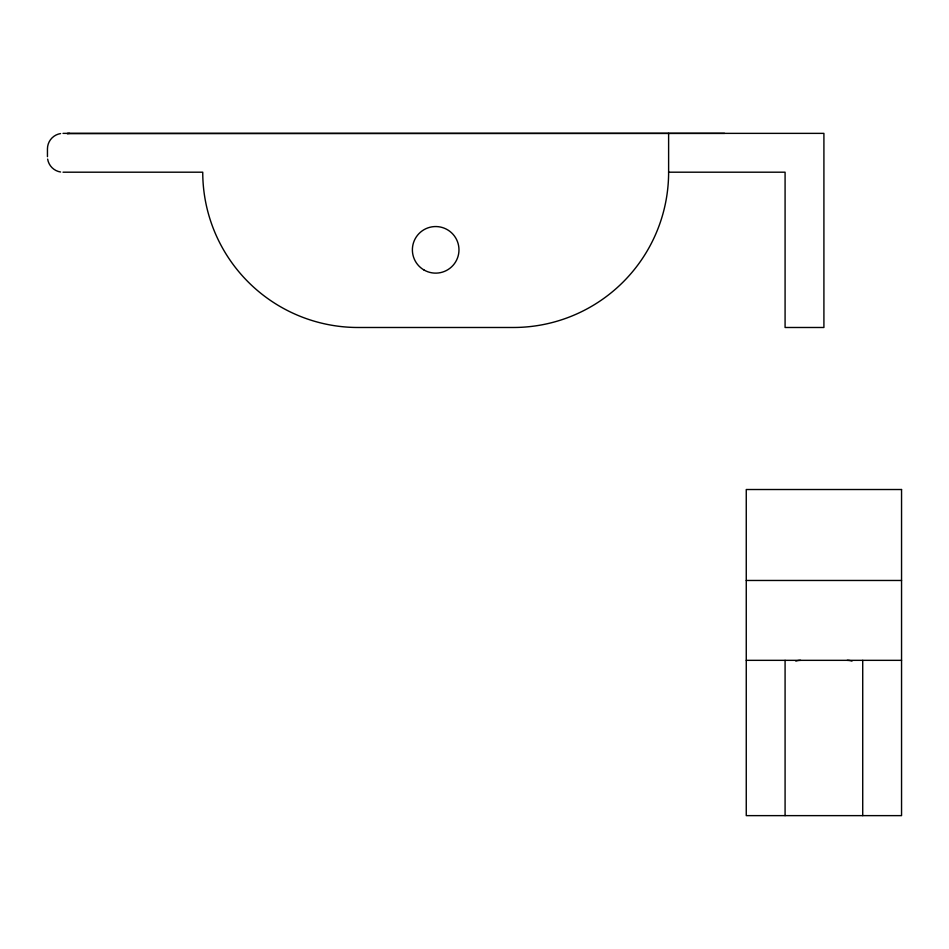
<?xml version="1.0" encoding="UTF-8"?>
<svg xmlns="http://www.w3.org/2000/svg" width="949" height="949" viewBox="0 0 949 949"><rect width="100%" height="100%" fill="white"/><g stroke="black" fill="none" stroke-linecap="round" stroke-linejoin="round"><path stroke-width="1.42" d="M724.585 133.37L67.106 133.572L69.526 133.37M63.014 133.37L823.91 133.37L823.91 327.488L785.084 327.488L785.084 172.196L668.618 172.196A155.292 155.292 0 0 1 513.326 327.488L358.034 327.488A155.292 155.292 0 0 1 202.742 172.196L63.014 172.196M746.258 580.468L901.55 580.468M746.258 660.338L901.55 660.338M862.724 660.338L862.724 815.63M785.084 660.338L785.084 815.63M668.618 133.37L668.618 172.196M47.45 156.668L47.45 148.898A15.54 15.54 0 0 1 60.582 133.572M60.582 172.006A15.54 15.54 0 0 1 47.64 159.1M847.196 660.338A15.528 15.528 0 0 1 852 661.097M795.808 661.097A15.528 15.528 0 0 1 800.612 660.338M901.55 489.518L746.258 489.518L746.258 815.63L901.55 815.63L901.55 489.518M424.025 270.014A23.298 23.298 0 0 0 458.972 249.848A23.298 23.298 0 0 0 424.025 229.67A23.298 23.298 0 0 0 424.025 270.014"/></g></svg>
